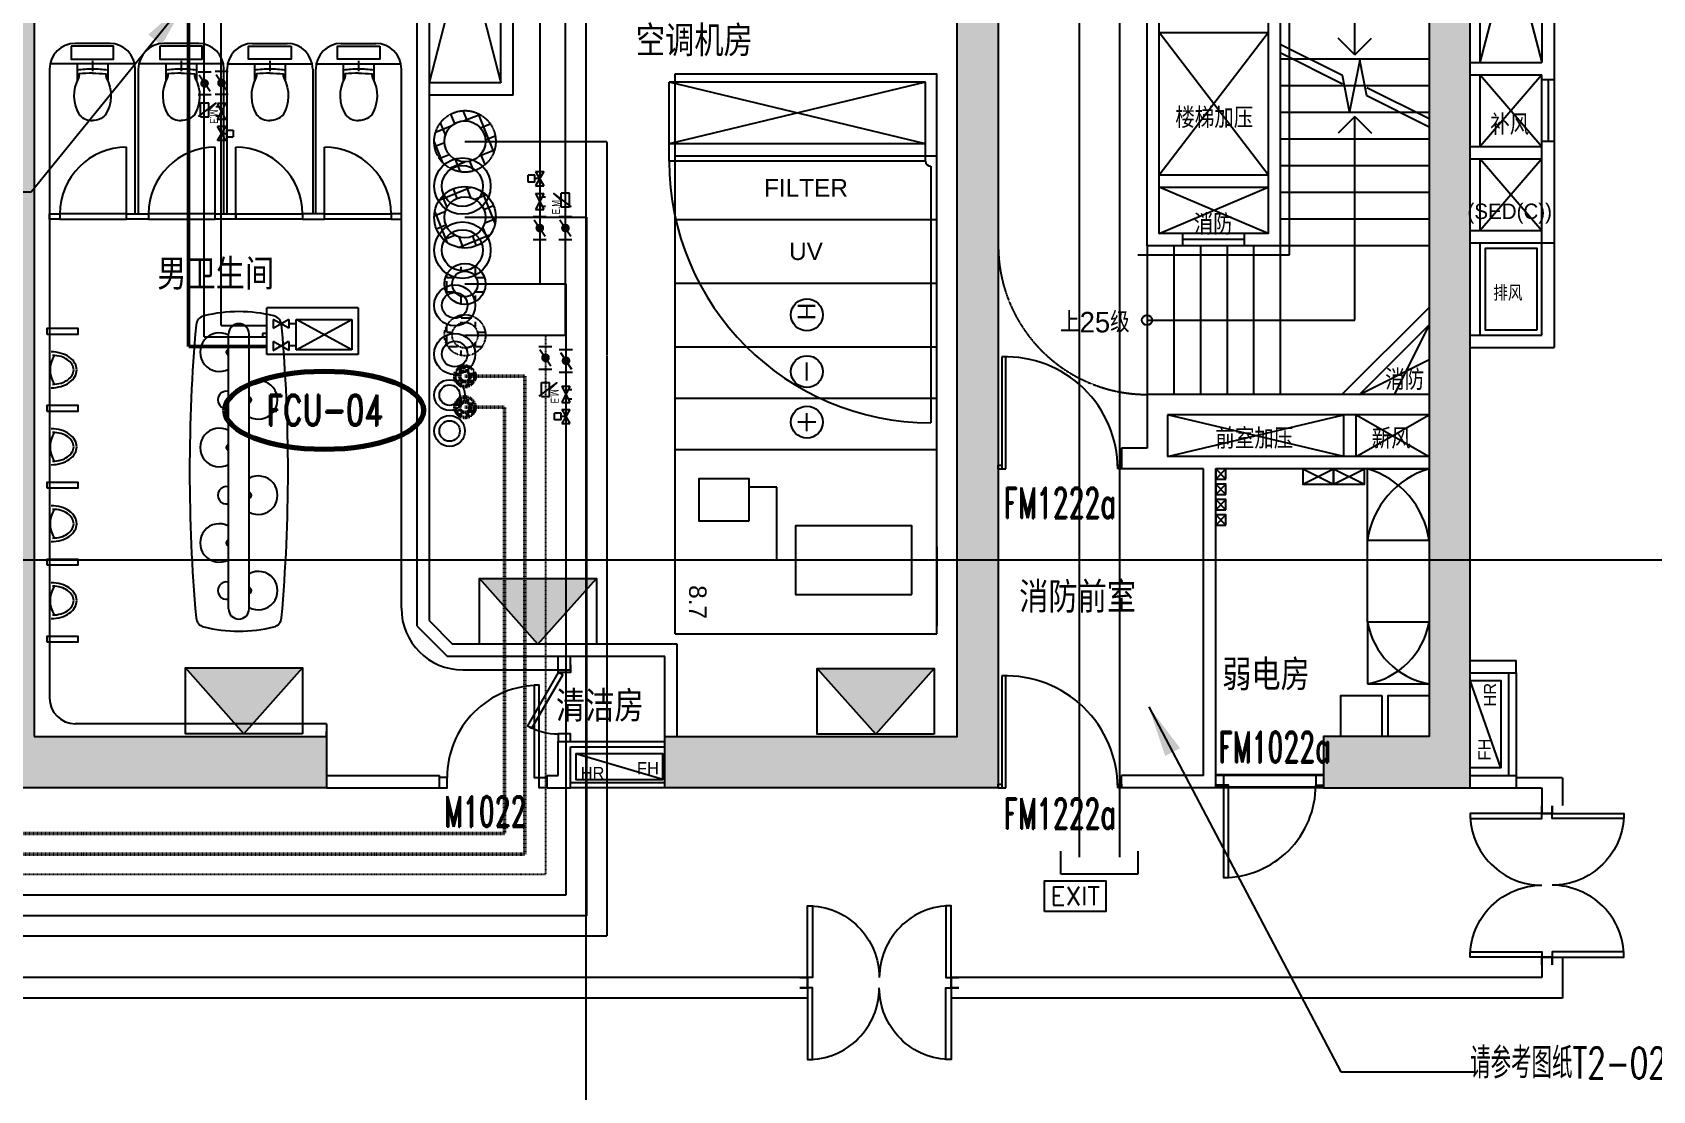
# Model space of a CAD drawing. Header units: inches. Extents: x -10386 to 73614, y -7144 to 52256.
# Drawn here: x 30602 to 46400, y 11185 to 21502 of the extents above; entities that cross this region are included whole.
import ezdxf
from ezdxf.enums import TextEntityAlignment as Align

# ---------------------------------------------------------------- set-up
doc = ezdxf.new("R2010")
doc.units = ezdxf.units.IN
doc.header["$MEASUREMENT"] = 0
for name, pattern in [('C-1205-1217-T2 PLAN$0$DASHDOT1', [0.6, 0.4, -0.1, 0, -0.1]), ('DASH1', [0.35, 0.25, -0.1]), ('DASH2', [0.6, 0.5, -0.1]), ('DASHED', [0.75, 0.5, -0.25])]:
    doc.linetypes.add(name, pattern=pattern)
for name, color, linetype in [('arch', 8, 'Continuous'), ('EL-EQUIP', 2, 'Continuous'), ('EQUI', 3, 'Continuous'), ('暖-设备-FCU', 6, 'Continuous'), ('暖通-空调-水管標注', 4, 'Continuous')]:
    doc.layers.add(name, color=color, linetype=linetype)
for name, color, linetype, lineweight in [('暖通-回风-风口', 6, 'Continuous', 70), ('暖通-空调-冷凝水管', 140, 'DASH2', 50), ('暖通-空调-冷水供水管', 4, 'Continuous', 25), ('暖通-空调-冷水回水管', 4, 'DASHED', 25), ('暖通-空调-水管标注', 4, 'Continuous', 25), ('暖通-空调-热水供水管', 1, 'Continuous', 25), ('暖通-空调-热水回水管', 1, 'DASHED', 25), ('暖通-空调-阀门', 3, 'Continuous', 25)]:
    doc.layers.add(name, color=color, linetype=linetype, lineweight=lineweight)
doc.styles.add('ELV', font='romans.shx', dxfattribs={"width": 0.8})
doc.styles.add('HZF', font='ROMANS2.shx', dxfattribs={"width": 0.7, "bigfont": 'HZDF2.shx'})
doc.styles.add('ROMAND', font='romand.shx', dxfattribs={"width": 0.67, "height": 600, "bigfont": '@augjpvt.shx'})
doc.styles.add('SA-RS-HZ15', font='sa-rs.shx', dxfattribs={"height": 150, "bigfont": 'sa-hz.shx'})
doc.styles.add('SA-RS-HZ2', font='sa-rs.shx', dxfattribs={"height": 200, "bigfont": 'sa-hz.shx'})
doc.styles.add('SIMPLEX', font='romand.shx', dxfattribs={"bigfont": 'sa-hz.shx'})
doc.styles.get("Standard").update_dxf_attribs({"font": 'arial.ttf'})
doc.styles.add('TXT2', font='romans.shx', dxfattribs={"height": 180})
doc.dimstyles.new('ELV', dxfattribs={"dimtxt": 250, "dimasz": 500, "dimexe": 100, "dimexo": 100, "dimgap": 100, "dimtad": 1, "dimdec": 0, "dimrnd": 10, "dimzin": 0, "dimdsep": 46, "dimtxsty": 'ELV', "dimblk": 'OBLIQUE', "dimcen": 100, "dimclrd": 256, "dimclre": 256, "dimclrt": 256, "dimadec": 0, "dimazin": 0, "dimtfac": 1, "dimtdec": 0, "dimtofl": 0, "dimtmove": 0, "dimatfit": 3, "dimfxl": 1, "dimtolj": 1, "dimtzin": 0, "dimarcsym": 0})
pattern_1 = [(22.04095, (984347.71, 1215822.27), (-46.908646, 115.864485), []), (112.04095, (984347.71, 1215822.27), (-115.864485, -46.908646), [])]

# ---------------------------------------------------------------- blocks, each defined once
blk = doc.blocks.new('H-PICPNT-91')
for p, q in [((-1.48, 0.87), (-1.48, -0.84)), ((1.07, 0.73), (-1.07, -0.7)), ((1.48, 0.87), (1.48, -0.84))]:
    blk.add_line(p, q)
at = {"const_width": 0.566}
blk.add_lwpolyline([(-0.28, 0, 1), (0.28, 0, 1)], format="xyb", close=True, dxfattribs=at)
blk = doc.blocks.new('H-PICPNT-202')
for p, q in [((1.5, 0.75), (-1.5, -0.75)), ((1.5, -0.75), (-1.5, 0.75)), ((-1.5, 0.75), (-1.5, -0.75)), ((1.5, 0.75), (1.5, -0.75)), ((-0.86, -0.43), (-0.86, -1.1)), ((0.86, -0.43), (0.86, -1.1))]:
    blk.add_line(p, q)
blk = doc.blocks.new('ZJGJ-NLJ')
for p, q in [((-1.3, 0.75), (1.3, 0.75)), ((-1.3, -0.75), (-1.3, 0.75)), ((1.3, -0.75), (1.3, 0.75)), ((-1.3, -0.75), (1.3, -0.75))]:
    blk.add_line(p, q)
blk.add_lwpolyline([(-1.23, -1.17), (1.25, 2.11), (0.09, 0.9), (0.55, 1.18)])
at = {"width": 0.7}
blk.add_text('E.M', height=1.5, dxfattribs=at).set_placement((-2.58, 0.98, -38.99))
blk = doc.blocks.new('_Oblique')
at = {"color": 0, "lineweight": -2}
blk.add_line((-0.5, -0.5), (0.5, 0.5), dxfattribs=at)
blk = doc.blocks.new('MV01')
at = {"layer": 'EQUI'}
for p, q in [((185, 107), (-185, -107)), ((185, -107), (-185, 107)), ((-185, 107), (-185, -107)), ((-89, 125), (-89, 303)), ((-89, 303), (89, 303)), ((-89, 125), (89, 125)), ((0, 0), (0, 125)), ((89, 125), (89, 303)), ((185, 107), (185, -107))]:
    blk.add_line(p, q, dxfattribs=at)
blk = doc.blocks.new('FCU04')
for p, q in [((-161440, 216419, 0), (-160550, 216419, 0)), ((-161440, 215963, 0), (-161440, 216419, 0)), ((-161378, 216371, 0), (-160837, 216371, 0)), ((-160837, 216371, 0), (-161378, 216075, 0)), ((-161378, 216371, 0), (-160837, 216075, 0)), ((-161378, 216075, 0), (-161378, 216371, 0)), ((-160837, 216371, 0), (-160837, 216075, 0)), ((-160837, 216334, 0), (-160763, 216334, 0)), ((-160613, 216378, 0), (-160763, 216289, 0)), ((-160763, 216378, 0), (-160613, 216292, 0)), ((-160763, 216292, 0), (-160763, 216378, 0)), ((-160613, 216292, 0), (-160613, 216378, 0)), ((-160550, 216419, 0), (-160550, 215963, 0)), ((-160837, 216118, 0), (-160763, 216118, 0)), ((-160763, 216161, 0), (-160613, 216076, 0)), ((-160613, 216161, 0), (-160763, 216073, 0)), ((-160763, 216076, 0), (-160763, 216161, 0)), ((-160613, 216076, 0), (-160613, 216161, 0)), ((-160508, 216246, 0), (-160550, 216246, 0)), ((-160550, 216213, 0), (-160508, 216213, 0)), ((-160508, 216213, 0), (-160508, 216246, 0)), ((-161440, 215963, 0), (-160550, 215963, 0)), ((-160837, 216075, 0), (-161378, 216075, 0))]:
    blk.add_line(p, q)
at = {"flags": 1}
for tag, p in [('设备编号', (-161104, 214868, 0)), ('形式', (-161096, 214687, 0)), ('参考型号', (-161118, 214473, 0)), ('机外静压', (-161115, 214210, 0)), ('风机-电源', (-161109, 214002, 0)), ('风机-电机功率', (-161118, 213841, 0)), ('风机-高档风量', (-161123, 213618, 0)), ('空调冷却盘管-冷量', (-161126, 213391, 0)), ('盘管空调冷却工况-进出水温', (-161126, 213174, 0)), ('空调冷却盘管-进风参数(D)', (-161126, 212976, 0)), ('空调冷却盘管-进风参数(W)', (-161133, 212813, 0)), ('空调冷却盘管-全热', (-161110, 212589, 0)), ('空调冷却盘管-显热', (-161110, 212378, 0)), ('空调冷却盘管-工作压力', (-161110, 212155, 0)), ('空调冷却盘管-最大水压降', (-161110, 211931, 0)), ('盘管空调加热工况-热量', (-161087, 211768, 0)), ('盘管空调加热工况-进出水温', (-161070, 211574, 0)), ('盘管空调加热工况-进风温度', (-161087, 211345, 0)), ('回风百叶', (-161098, 211113, 0)), ('噪声', (-161073, 210919, 0)), ('单个送风口', (-161076, 210758, 0)), ('两个送风口', (-161061, 210605, 0)), ('供回水管径', (-161061, 210434, 0)), ('备注', (-161075, 210235, 0))]:
    blk.add_attdef(tag, p, '', height=116, dxfattribs=at)
blk = doc.blocks.new('LMCP')
blk.add_hatch(color=256).paths.add_polyline_path([(-570, 641), (0, 0), (570, 641)])
for q in [(-570, 641), (570, 641)]:
    blk.add_line((0, 0), q)
blk.add_lwpolyline([(570, 0), (-570, 0), (-570, 641), (570, 641)], close=True)

msp = doc.modelspace()

# ---------------------------------------------------------------- hatches: boundary and pattern name
at = {"layer": 'arch'}
for points in [[(30620, 14637.5), (33470, 14637.5), (33470, 14137.5), (27370, 14137.5), (27370, 14637.5), (30220, 14637.5), (30220, 30082.5), (27370, 30082.5), (27370, 30582.5), (33470, 30582.5), (33470, 30082.5), (30620, 30082.5)], [(39620, 30082.5), (36770, 30082.5), (36770, 30582.5), (40020, 30582.5), (40020, 14137.5), (36770, 14137.5), (36770, 14637.5), (39620, 14637.5)], [(44620, 30582.5), (42000, 30582.5), (42000, 30082.5), (44220, 30082.5), (44220, 14637.5), (43190, 14637.5), (43190, 14137.5), (44620, 14137.5)]]:
    msp.add_hatch(color=256, dxfattribs=at).paths.add_polyline_path(points)
at = {"layer": '暖通-空调-冷凝水管', "ltscale": 0.1}
h = msp.add_hatch(dxfattribs=at)
h.set_pattern_fill('ANGLE', color=256, scale=10)
h.set_pattern_definition([(0, (69769.71, -97852.79), (0, 69.85), [50.8, -19.05]), (90, (69769.71, -97852.79), (-69.85, 4e-15), [50.8, -19.05])])
h.paths.add_polyline_path([(34920.5, 18149.5, 1), (34719.5, 18149.5, 1)])
h.paths.add_polyline_path([(34769.5, 18149.5, -1), (34870.5, 18149.5, -1)], flags=16)
h = msp.add_hatch(dxfattribs=at)
h.set_pattern_fill('ANGLE', color=256, scale=10)
h.set_pattern_definition([(0, (69769.71, -89130.785), (0, 69.85), [50.8, -19.05]), (90, (69769.71, -89130.785), (-69.85, 4e-15), [50.8, -19.05])])
h.paths.add_polyline_path([(34719.5, 17848.5, 1), (34920.5, 17848.5, 1)])
h.paths.add_polyline_path([(34870.5, 17848.5, -1), (34769.5, 17848.5, -1)], flags=16)
at = {"layer": '暖通-空调-冷水供水管'}
h = msp.add_hatch(dxfattribs=at)
h.set_pattern_fill('ANSI37', color=256, scale=1000, angle=337.04095, style=0)
h.set_pattern_definition(pattern_1)
edge = h.paths.add_edge_path()
edge.add_arc((34820, 19700), 300, 0, 360)
edge = h.paths.add_edge_path(flags=16)
edge.add_arc((34820, 19700), 200, 0, 360)
at = {"layer": '暖通-空调-冷水回水管', "ltscale": 0.1}
h = msp.add_hatch(dxfattribs=at)
h.set_pattern_fill('ANSI37', color=256, scale=1000, angle=337.04095, style=0)
h.set_pattern_definition(pattern_1)
edge = h.paths.add_edge_path()
edge.add_arc((34820, 20440), 300, 0, 360)
edge = h.paths.add_edge_path(flags=17)
edge.add_arc((34820, 20440), 200, 0, 360)
at = {"layer": '暖通-空调-热水供水管'}
h = msp.add_hatch(dxfattribs=at)
h.set_pattern_fill('ANGLE', color=256, scale=20)
h.set_pattern_definition([(0, (70267.61, -97675.47), (0, 139.7), [101.6, -38.1]), (90, (70267.61, -97675.47), (-139.7, 9e-15), [101.6, -38.1])])
h.paths.add_polyline_path([(34945, 19050), (35020, 19050, 1), (34620, 19050, 1), (35020, 19050), (34945, 19050, -1), (34695, 19050, -1)])
at = {"layer": '暖通-空调-热水回水管', "ltscale": 0.1}
h = msp.add_hatch(dxfattribs=at)
h.set_pattern_fill('ANGLE', color=256, scale=20)
h.set_pattern_definition([(0, (70267.61, -97650.47), (0, 139.7), [101.6, -38.1]), (90, (70267.61, -97650.47), (-139.7, 9e-15), [101.6, -38.1])])
h.paths.add_polyline_path([(34620, 18550, -0.3402293), (34768.8, 18743.3), (34871.2, 18743.3, -0.0527967), (34910.6, 18728.3), (34910.6, 18636.1, 0.6772939), (34695, 18550, 0.6772939), (34910.6, 18463.9), (34910.6, 18371.7, -0.5596237)])
h.paths.add_polyline_path([(34910.6, 18371.7), (34910.6, 18463.9, 0.1923969), (34945, 18550), (35020, 18550, -0.2823606)])
h.paths.add_polyline_path([(35020, 18550), (34945, 18550, 0.1923969), (34910.6, 18636.1), (34910.6, 18728.3, -0.2823606)])

# ---------------------------------------------------------------- linework, layer by layer
at = {"layer": 'arch'}
for p, q in [((34350, 28282.5), (34350, 15717.5)), ((34470, 28162.5), (34470, 15767.2)), ((45440, 26290), (45440, 18430)), ((45320, 25150), (45320, 21210)), ((35170, 23710), (34470, 21010)), ((34470, 23710), (35170, 21010)), ((35170, 21010), (35170, 23710)), ((35290, 20890), (35290, 23830)), ((44720, 23510), (45320, 21210)), ((44720, 21210), (45320, 23510)), ((44720, 21210), (44720, 23510)), ((41590, 21502.5), (42650, 21502.5)), ((31361, 21395), (31020, 21395)), ((32226, 21395), (31885, 21395)), ((32744, 21395), (33085, 21395)), ((33609, 21395), (33950, 21395)), ((31599.9, 21195.1), (30775.1, 21195.1)), ((31337.5, 21195.1), (31037.5, 21195.1)), ((31037.5, 21195.1), (31037.5, 21028)), ((31187.5, 21224.9), (31187.5, 21123.9)), ((31337.5, 21195.1), (31337.5, 21028)), ((32464.9, 21195.1), (31640.1, 21195.1)), ((32202.5, 21195.1), (31902.5, 21195.1)), ((31902.5, 21195.1), (31902.5, 21028)), ((32052.5, 21224.9), (32052.5, 21123.9)), ((32202.5, 21195.1), (32202.5, 21028)), ((32505.1, 21195.1), (33329.9, 21195.1)), ((32767.5, 21195.1), (32767.5, 21028)), ((32767.5, 21195.1), (33067.5, 21195.1)), ((32917.5, 21224.9), (32917.5, 21123.9)), ((33067.5, 21195.1), (33067.5, 21028)), ((33370.1, 21195.1), (34194.9, 21195.1)), ((33632.5, 21195.1), (33632.5, 21028)), ((33632.5, 21195.1), (33932.5, 21195.1)), ((33782.5, 21224.9), (33782.5, 21123.9)), ((33932.5, 21195.1), (33932.5, 21028)), ((44620, 21210), (45320, 21210)), ((30770, 21145.1), (30770, 15012.5)), ((31605, 19732.5), (31605, 21145.1)), ((31635, 21145), (31635, 19732.5)), ((32470, 19732.5), (32470, 21145.1)), ((32500, 19732.5), (32500, 21145.1)), ((33335, 21145), (33335, 19732.5)), ((33365, 19732.5), (33365, 21145.1)), ((34200, 15887.5), (34200, 21145)), ((36811.1, 20247.1), (36811.1, 21017.4)), ((39311.1, 20417.4), (36811.1, 21017.4)), ((39311.1, 21017.4), (36811.1, 20417.4)), ((39311.1, 21017.4), (36811.1, 21017.4)), ((36870, 15637.5), (36870, 21097.5)), ((36870, 15637.5), (36870, 21097.5)), ((36870, 21097.5), (39420, 21097.5)), ((39311.1, 20247.1), (39311.1, 21017.4)), ((39420, 15637.5), (39420, 21097.5)), ((44620, 21090), (45320, 21090)), ((44720, 21090), (45320, 20390)), ((45320, 21090), (44720, 20390)), ((44720, 20390), (44720, 21090)), ((45320, 18550), (45320, 21090)), ((45440, 21040), (45320, 21040)), ((35170, 21010), (34470, 21010)), ((35290, 20890), (34470, 20890)), ((39311.1, 20417.4), (36811.1, 20417.4)), ((44620, 20390), (45320, 20390)), ((45440, 20440), (45320, 20440)), ((39311.1, 20247.1), (36811.1, 20247.1)), ((36870, 20297.5), (39420, 20297.5)), ((44620, 20270), (45320, 20270)), ((44720, 20270), (45320, 19570)), ((45320, 20270), (44720, 19570)), ((44720, 19570), (44720, 20270)), ((39361.1, 20197.1), (39361.1, 17697.1)), ((41590, 20112.5), (42650, 20112.5)), ((41590, 19992.5), (42650, 19992.5)), ((36870, 19677.5), (39420, 19677.5)), ((41820, 19422.5), (41820, 19542.5)), ((42420, 19422.5), (42420, 19542.5)), ((44620, 19570), (45320, 19570)), ((44620, 19450), (45440, 19450)), ((44720, 18550), (44720, 19450)), ((41380, 19332.5), (42860, 19332.5)), ((41470, 19422.5), (41470, 17972.5)), ((41730, 19422.5), (41730, 17972.5)), ((41990, 19422.5), (41990, 17972.5)), ((42250, 19422.5), (42250, 17972.5)), ((42510, 19422.5), (42510, 17972.5)), ((42770, 19422.5), (42770, 17972.5)), ((36870, 19057.5), (39420, 19057.5)), ((43370.6, 17972.5), (44220, 18821.9)), ((41470, 18697.5), (43495, 18697.5)), ((43540.3, 17972.5), (44220, 18652.2)), ((44220, 18652.2), (43880.2, 17972.5)), ((32515, 15882.4), (32515, 18562.6)), ((32715, 15882.4), (32715, 18562.6)), ((44620, 18550), (45320, 18550)), ((36870, 18437.5), (39420, 18437.5)), ((40056, 18338.9), (40056, 17247.5)), ((40092, 17247.5), (40092, 18339.5)), ((44620, 18430), (45440, 18430)), ((38153.8, 18107.6), (38153.8, 18283.2)), ((43540.3, 17972.5), (44220, 18312.3)), ((43540.3, 17972.5), (44220, 18312.3)), ((36870, 17937.5), (39420, 17937.5)), ((44220, 17972.5), (41470, 17972.5)), ((41470, 17972.5), (41470, 17447.5)), ((38241.6, 17702.8), (38066, 17702.8)), ((38153.8, 17615), (38153.8, 17790.6)), ((44220, 17772.5), (41670, 17772.5)), ((43390, 17367.5), (41670, 17772.5)), ((41670, 17367.5), (43390, 17772.5)), ((41670, 17772.5), (41670, 17367.5)), ((43390, 17367.5), (43390, 17772.5)), ((43510, 17772.5), (44220, 17367.5)), ((43510, 17367.5), (43510, 17772.5)), ((43510, 17367.5), (44220, 17772.5)), ((36870, 17437.5), (39420, 17437.5)), ((36870, 17437.5), (39420, 17437.5)), ((41470, 17447.5), (41220, 17447.5)), ((41220, 17447.5), (41220, 17247.5)), ((40020, 17283.5), (40056, 17283.5)), ((40020, 17247.5), (40020, 17283.5)), ((40020, 17247.5), (40092, 17247.5)), ((41183.4, 17283.5), (41220, 17283.5)), ((41220, 17247.5), (41184, 17247.5)), ((41220, 17283.5), (41220, 17247.5)), ((42020, 17247.5), (41220, 17247.5)), ((44220, 17367.5), (41670, 17367.5)), ((42020, 15807.5), (42020, 17247.5)), ((42020, 14257.5), (42020, 17247.5)), ((42140, 17247.5), (42240, 17147.5)), ((42240, 17247.5), (42140, 17147.5)), ((44220, 17247.5), (42140, 17247.5)), ((42140, 15687.5), (42140, 17247.5)), ((42140, 14137.5), (42140, 17247.5)), ((42990, 17247.5), (43290, 17097.5)), ((42990, 17097.5), (43290, 17247.5)), ((43290, 17097.5), (43590, 17247.5)), ((43290, 17247.5), (43590, 17097.5)), ((43620, 16552.5), (43620, 17247.5)), ((43620, 16552.5), (43620, 17247.5)), ((43620, 16552.5), (43620, 17247.5)), ((43620, 17247.5), (44220, 17247.5)), ((44220, 16552.5), (44220, 17247.5)), ((37862, 17068.1), (37591.7, 17068.1)), ((37862, 16356.9), (37862, 17068.1)), ((42240, 17097.5), (42140, 16997.5)), ((42140, 17097.5), (42240, 16997.5)), ((42240, 16947.5), (42140, 16847.5)), ((42140, 16947.5), (42240, 16847.5)), ((42240, 16797.5), (42140, 16697.5)), ((42140, 16797.5), (42240, 16697.5)), ((39420, 16487.9), (39420, 15717.6)), ((38042.1, 16356.9), (37862, 16356.9)), ((34350, 15717.5), (34650, 15417.5)), ((34470, 15767.2), (34699.7, 15537.5)), ((43620, 15752.5), (43620, 15152.5)), ((44220, 15752.5), (44220, 15152.5)), ((36890, 15537.5), (34699.7, 15537.5)), ((36870, 15637.5), (39420, 15637.5)), ((36890, 14637.5), (36890, 15537.5)), ((36770, 15417.5), (34650, 15417.5)), ((35730, 15287.5), (35730, 15417.5)), ((35850, 15287.5), (35850, 15417.5)), ((36770, 14637.5), (36770, 15417.5)), ((36890, 14637.5), (36890, 15337.5)), ((44620, 15377.5), (45070, 15377.5)), ((45070, 15257.5), (45070, 15377.5)), ((34800, 15287.5), (35730, 15287.5)), ((35730, 15287.5), (35850, 15287.5)), ((36770, 14637.5), (36770, 15217.5)), ((40056, 15228.9), (40056, 14137.5)), ((40092, 14137.5), (40092, 15229.5)), ((44620, 15257.5), (45070, 15257.5)), ((44995, 15257.5), (44995, 14257.5)), ((45070, 15257.5), (45070, 14257.5)), ((43620, 15152.5), (44220, 15152.5)), ((33470, 14762.5), (31020, 14762.5)), ((33470, 14762.5), (33470, 14637.5)), ((33470, 14637.5), (33470, 14687.5)), ((35730, 14257.5), (35730, 14587.5)), ((35730, 14587.5), (36770, 14587.5)), ((35850, 14137.5), (35850, 14537.5)), ((35850, 14537.5), (36770, 14537.5)), ((33470, 14257.5), (34570, 14257.5)), ((34570, 14137.5), (34570, 14257.5)), ((35620, 14137.5), (35620, 14257.5)), ((35620, 14137.5), (35620, 14257.5)), ((35620, 14257.5), (35730, 14257.5)), ((42020, 14257.5), (41220, 14257.5)), ((41220, 14137.5), (41220, 14257.5)), ((43190, 14263.1), (42140, 14263.1)), ((43190, 14257.5), (42140, 14257.5)), ((44620, 14257.5), (45070, 14257.5)), ((45070, 14257.5), (45070, 14137.5)), ((33470, 14137.5), (34570, 14137.5)), ((35620, 14137.5), (35850, 14137.5)), ((36770, 14187.5), (35850, 14187.5)), ((36770, 14137.5), (35850, 14137.5)), ((40020, 14173.5), (40056, 14173.5)), ((40020, 14137.5), (40020, 14173.5)), ((40020, 14137.5), (40092, 14137.5)), ((41183.4, 14173.5), (41220, 14173.5)), ((41220, 14137.5), (41184, 14137.5)), ((41220, 14173.5), (41220, 14137.5)), ((42140, 14137.5), (41220, 14137.5)), ((43190, 14143.1), (42140, 14143.1)), ((43190, 14137.5), (42140, 14137.5)), ((44620, 14137.5), (45070, 14137.5))]:
    msp.add_line(p, q, dxfattribs=at)
at = {"layer": 'arch', "extrusion": (0, 0, -1)}
for p, q in [((43495, 21282.5), (43495, 23267.5)), ((42860, 19332.5), (42860, 22632.5)), ((43495, 21282.5), (43332.4, 21445.1)), ((43495, 21282.5), (43657.6, 21445.1)), ((42770, 21305), (43375, 21002.5)), ((44220, 21242.5), (42770, 21242.5)), ((44220, 20982.5), (42770, 20982.5)), ((44220, 20660), (43615, 20962.5)), ((44220, 20722.5), (42770, 20722.5)), ((43495, 20682.5), (43332.4, 20519.9)), ((43495, 18697.5), (43495, 20682.5)), ((43495, 20682.5), (43657.6, 20519.9)), ((44220, 20462.5), (42770, 20462.5)), ((44220, 20202.5), (42770, 20202.5)), ((44220, 19942.5), (42770, 19942.5)), ((44220, 19682.5), (42770, 19682.5)), ((44220, 19422.5), (42770, 19422.5))]:
    msp.add_line(p, q, dxfattribs=at)
at = {"layer": 'arch', "linetype": 'DASH1'}
for p, q in [((45380, 21040), (45380, 20440)), ((42420, 19482.5), (41820, 19482.5))]:
    msp.add_line(p, q, dxfattribs=at)
at = {"layer": 'arch', "linetype": 'C-1205-1217-T2 PLAN$0$DASHDOT1', "ltscale": 2}
for p, q in [((45070, 14237.5), (45520, 14237.5)), ((45520, 14237.5), (45520, 13962.5)), ((45070, 14137.5), (45320, 14137.5)), ((45320, 14137.5), (45320, 13962.5)), ((45320, 12487.5), (45320, 12287.5)), ((45520, 12487.5), (45520, 12087.5)), ((38160, 12287.5), (29340.2, 12287.5)), ((45320, 12287.5), (39560, 12287.5)), ((38160, 12087.5), (29340.2, 12087.5)), ((45520, 12087.5), (39560, 12087.5))]:
    msp.add_line(p, q, dxfattribs=at)
at = {"layer": 'arch', "ltscale": 0.02}
for points in [[(36000, 48856.2), (36000, -1780)], [(-5389.1, 16360), (61166.2, 16360)]]:
    msp.add_lwpolyline(points, dxfattribs=at)
at = {"layer": 'arch'}
for points in [[(30620, 14637.5), (33470, 14637.5), (33470, 14137.5), (27370, 14137.5), (27370, 14637.5), (30220, 14637.5), (30220, 30082.5), (27370, 30082.5), (27370, 30582.5), (33470, 30582.5), (33470, 30082.5), (30620, 30082.5)], [(39620, 30082.5), (36770, 30082.5), (36770, 30582.5), (40020, 30582.5), (40020, 14137.5), (36770, 14137.5), (36770, 14637.5), (39620, 14637.5)], [(44620, 30582.5), (42000, 30582.5), (42000, 30082.5), (44220, 30082.5), (44220, 14637.5), (43190, 14637.5), (43190, 14137.5), (44620, 14137.5)], [(41470, 22542.5), (42770, 22542.5), (42770, 19422.5), (41470, 19422.5)], [(41590, 22422.5), (42650, 22422.5), (42650, 19542.5), (41590, 19542.5)], [(30980.9, 21369.3), (30980.9, 21240.1), (31394.1, 21240.1), (31394.1, 21369.3)], [(31845.9, 21369.3), (31845.9, 21240.1), (32259.1, 21240.1), (32259.1, 21369.3)], [(33124.1, 21369.3), (33124.1, 21240.1), (32710.9, 21240.1), (32710.9, 21369.3)], [(33989.1, 21369.3), (33989.1, 21240.1), (33575.9, 21240.1), (33575.9, 21369.3)], [(30770, 19682.5), (30770, 19732.5), (30870, 19732.5), (30870, 19682.5)], [(30870, 19732.5), (30870, 19682.5), (31520, 19682.5), (31520, 19732.5)], [(31520, 19682.5), (31520, 19732.5), (31735, 19732.5), (31735, 19682.5)], [(31735, 19732.5), (31735, 19682.5), (32385, 19682.5), (32385, 19732.5)], [(32385, 19682.5), (32385, 19732.5), (32585, 19732.5), (32585, 19682.5)], [(33235, 19732.5), (33235, 19682.5), (32585, 19682.5), (32585, 19732.5)], [(33450, 19682.5), (33450, 19732.5), (33235, 19732.5), (33235, 19682.5)], [(34100, 19732.5), (34100, 19682.5), (33450, 19682.5), (33450, 19732.5)], [(34200, 19682.5), (34200, 19732.5), (34100, 19732.5), (34100, 19682.5)], [(45270, 18600), (44770, 18600), (44770, 19400), (45270, 19400)], [(30745, 18557.5), (30745, 18617.5), (31045, 18617.5), (31045, 18557.5)], [(30745, 17807.5), (30745, 17867.5), (31045, 17867.5), (31045, 17807.5)], [(42240, 17147.5), (42240, 17247.5), (42140, 17247.5), (42140, 17147.5)], [(43290, 17247.5), (42990, 17247.5), (42990, 17097.5), (43290, 17097.5)], [(43590, 17247.5), (43290, 17247.5), (43290, 17097.5), (43590, 17097.5)], [(30745, 17057.5), (30745, 17117.5), (31045, 17117.5), (31045, 17057.5)], [(37591.7, 16740.8), (37591.7, 17149.6), (37099.6, 17149.6), (37099.6, 16740.8)], [(42240, 16997.5), (42240, 17097.5), (42140, 17097.5), (42140, 16997.5)], [(42240, 16847.5), (42240, 16947.5), (42140, 16947.5), (42140, 16847.5)], [(42240, 16697.5), (42240, 16797.5), (42140, 16797.5), (42140, 16697.5)], [(39176.4, 16023.2), (39176.4, 16690.7), (38042.1, 16690.7), (38042.1, 16023.2)], [(43620, 15752.5), (43620, 16552.5), (44220, 16552.5), (44220, 15752.5)], [(30745, 16307.5), (30745, 16367.5), (31045, 16367.5), (31045, 16307.5)], [(30745, 15557.5), (30745, 15617.5), (31045, 15617.5), (31045, 15557.5)], [(43759.7, 15037.5), (43759.7, 14637.5), (43359.7, 14637.5), (43359.7, 15037.5)], [(44220, 15037.5), (44220, 14637.5), (43820, 14637.5), (43820, 15037.5)], [(40469.8, 12932), (40469.8, 13232), (41069.8, 13232), (41069.8, 12932)]]:
    msp.add_lwpolyline(points, close=True, dxfattribs=at)
for points in [[(41590, 20112.5), (42650, 21502.5)], [(42650, 20112.5), (41590, 21502.5)], [(31520, 19732.5), (31520, 20382.5)], [(32385, 19732.5), (32385, 20382.5)], [(32585, 19732.5), (32585, 20382.5)], [(33450, 19732.5), (33450, 20382.5)], [(41590, 19542.5), (42650, 19992.5)], [(42650, 19542.5), (41590, 19992.5)], [(35850, 15337.5), (35850, 15262.5), (35730, 15262.5), (35730, 15337.5)], [(44920, 14332.6), (44620, 14332.6), (44620, 15182.6), (44920, 15182.6), (44920, 14332.6), (44620, 15182.6)], [(35850, 14587.5), (35850, 14662.5), (35730, 14662.5), (35730, 14587.5)], [(36750.2, 14217.5), (36750.2, 14467.5), (35900.2, 14467.5), (35900.2, 14217.5), (36750.2, 14217.5), (35900.2, 14467.5)], [(34570, 14137.5), (34645, 14137.5), (34645, 14237.5), (34570, 14237.5)], [(35620, 14137.5), (35545, 14137.5), (35545, 14237.5), (35620, 14237.5)]]:
    msp.add_lwpolyline(points, dxfattribs=at)
at = {"layer": 'arch', "extrusion": (0, 0, -1)}
for points in [[(-44220, 20580), (-43615, 20882.5), (-43545, 21232.5), (-43445, 20732.5), (-43375, 21082.5), (-42770, 21385)], [(-42140, 14263.1), (-42215, 14263.1), (-42215, 14163.1), (-42140, 14163.1)], [(-43190, 14263.1), (-43115, 14263.1), (-43115, 14163.1), (-43190, 14163.1)], [(-45320, 13962.5), (-45320, 13887.5), (-45420, 13887.5), (-45420, 13962.5)], [(-45420, 13962.5), (-45420, 13887.5), (-45320, 13887.5), (-45320, 13962.5)], [(-45320, 12412.5), (-45320, 12487.5), (-45420, 12487.5), (-45420, 12412.5)], [(-45420, 12412.5), (-45420, 12487.5), (-45320, 12487.5), (-45320, 12412.5)], [(-38085, 12287.5), (-38160, 12287.5), (-38160, 12187.5), (-38085, 12187.5)], [(-38085, 12187.5), (-38160, 12187.5), (-38160, 12287.5), (-38085, 12287.5)], [(-39635, 12287.5), (-39560, 12287.5), (-39560, 12187.5), (-39635, 12187.5)], [(-39635, 12187.5), (-39560, 12187.5), (-39560, 12287.5), (-39635, 12287.5)]]:
    msp.add_lwpolyline(points, dxfattribs=at)
at = {"layer": 'arch'}
for points in [[(31056.1, 21097, -0.1016229), (31052.5, 21058.7, 0.2746608), (31061.9, 20696.9, 0.2334169), (31187.5, 20645.1, -1.6291374)], [(31187.5, 21105.1, 0.0111034), (31057.5, 21098.8, 0.4416024), (31056.1, 21097, -0.1395109), (31056.2, 21097.8, 0.4575586)], [(31187.5, 21105.1, -0.0111034), (31317.5, 21098.8, -0.4416024), (31318.9, 21097, 0.1395109), (31318.9, 21097.8, -0.4575586)], [(31318.9, 21097, 0.1016229), (31322.6, 21058.7, -0.2746608), (31313.1, 20696.9, -0.2334169), (31187.5, 20645.1, 1.6291374)], [(31921.1, 21097, -0.1016229), (31917.5, 21058.7, 0.2746608), (31926.9, 20697, 0.2334169), (32052.5, 20645.1, -1.6291374)], [(32052.5, 21105.1, 0.0111034), (31922.5, 21098.8, 0.4416024), (31921.1, 21097, -0.1395109), (31921.2, 21097.8, 0.4575586)], [(32052.5, 21105.1, -0.0111034), (32182.5, 21098.8, -0.4416024), (32183.9, 21097, 0.1395109), (32183.9, 21097.8, -0.4575586)], [(32183.9, 21097, 0.1016229), (32187.6, 21058.7, -0.2746608), (32178.1, 20697, -0.2334169), (32052.5, 20645.1, 1.6291374)], [(32786.1, 21097, -0.1016229), (32782.4, 21058.7, 0.2746608), (32791.9, 20697, 0.2334169), (32917.5, 20645.1, -1.6291374)], [(32917.5, 21105.1, 0.0111034), (32787.5, 21098.8, 0.4416024), (32786.1, 21097, -0.1395109), (32786.1, 21097.8, 0.4575586)], [(32917.5, 21105.1, -0.0111034), (33047.5, 21098.8, -0.4416024), (33048.9, 21097, 0.1395109), (33048.8, 21097.8, -0.4575586)], [(33048.9, 21097, 0.1016229), (33052.5, 21058.7, -0.2746608), (33043.1, 20697, -0.2334169), (32917.5, 20645.1, 1.6291374)], [(33651.1, 21097, -0.1016229), (33647.4, 21058.7, 0.2746608), (33656.9, 20696.9, 0.2334169), (33782.5, 20645.1, -1.6291374)], [(33782.5, 21105.1, 0.0111034), (33652.5, 21098.8, 0.4416024), (33651.1, 21097, -0.1395109), (33651.1, 21097.8, 0.4575586)], [(33782.5, 21105.1, -0.0111034), (33912.5, 21098.8, -0.4416024), (33913.9, 21097, 0.1395109), (33913.8, 21097.8, -0.4575586)], [(33913.9, 21097, 0.1016229), (33917.5, 21058.7, -0.2746608), (33908.1, 20696.9, -0.2334169), (33782.5, 20645.1, 1.6291374)], [(35430, 14742.9), (35473.3, 14717.9), (35773.3, 15237.5), (35730, 15262.5), (35430, 14742.9, 0.1316525), (35730, 14662.5, 0.1316525)], [(35545, 15137.5), (35495, 15137.5), (35495, 14237.5), (35545, 14237.5), (35545, 15137.5, 0.4142136), (34645, 14237.5, 0.4142136)]]:
    msp.add_lwpolyline(points, format="xyb", dxfattribs=at)
at = {"layer": 'arch', "extrusion": (0, 0, -1)}
for points in [[(-42215, 13263.1), (-42265, 13263.1), (-42265, 14163.1), (-42215, 14163.1), (-42215, 13263.1, -0.4142136), (-43115, 14163.1, -0.4142136)], [(-44620, 13887.5), (-44620, 13837.5), (-45320, 13837.5), (-45320, 13887.5), (-44620, 13887.5, -0.4142136), (-45320, 13187.5, -0.4142136)], [(-46120, 13887.5), (-46120, 13837.5), (-45420, 13837.5), (-45420, 13887.5), (-46120, 13887.5, 0.4142136), (-45420, 13187.5, 0.4142136)], [(-44620, 12487.5), (-44620, 12537.5), (-45320, 12537.5), (-45320, 12487.5), (-44620, 12487.5, 0.4142136), (-45320, 13187.5, 0.4142136)], [(-46120, 12487.5), (-46120, 12537.5), (-45420, 12537.5), (-45420, 12487.5), (-46120, 12487.5, -0.4142136), (-45420, 13187.5, -0.4142136)], [(-38160, 12987.5), (-38210, 12987.5), (-38210, 12287.5), (-38160, 12287.5), (-38160, 12987.5, 0.4142136), (-38860, 12287.5, 0.4142136)], [(-39560, 12987.5), (-39510, 12987.5), (-39510, 12287.5), (-39560, 12287.5), (-39560, 12987.5, -0.4142136), (-38860, 12287.5, -0.4142136)], [(-38160, 11487.5), (-38210, 11487.5), (-38210, 12187.5), (-38160, 12187.5), (-38160, 11487.5, -0.4142136), (-38860, 12187.5, -0.4142136)], [(-39560, 11487.5), (-39510, 11487.5), (-39510, 12187.5), (-39560, 12187.5), (-39560, 11487.5, 0.4142136), (-38860, 12187.5, 0.4142136)]]:
    msp.add_lwpolyline(points, format="xyb", dxfattribs=at)
at = {"layer": 'arch'}
for centre, radius in [((34795, 20004.1), 275), ((34795, 20004.1), 200), ((34795, 19379.1), 275), ((34795, 19379.1), 200), ((34720, 18841.3), 200), ((34720, 18841.3), 125), ((38153.8, 18749.1), 155.1), ((41470, 18697.5), 50), ((34720, 18366.3), 200), ((34720, 18366.3), 125), ((32174.1, 18440.5), 0.0483), ((38153.8, 18195.4), 155.1), ((34670, 17966.3), 150), ((34670, 17966.3), 100), ((38153.8, 17702.8), 155.1), ((34670, 17616.3), 150), ((34670, 17616.3), 100)]:
    msp.add_circle(centre, radius, dxfattribs=at)
for centre, radius, start, end in [((31020, 21145), 250, 90, 180), ((31355, 21145.1), 250, 0, 90), ((31885, 21145), 250, 90, 180), ((32220, 21145.1), 250, 0, 90), ((32750, 21145.1), 250, 90, 180), ((33085, 21145), 250, 0, 90), ((33615, 21145.1), 250, 90, 180), ((33950, 21145), 250, 0, 90), ((31202.3, 19973.7), 1171.5, 90.72323, 98.08624), ((31172.7, 19973.7), 1171.5, 81.91376, 89.27677), ((32067.3, 19973.7), 1171.5, 90.72323, 98.08624), ((32037.7, 19973.7), 1171.5, 81.91376, 89.27677), ((32932.3, 19973.7), 1171.5, 90.72323, 98.08624), ((32902.7, 19973.7), 1171.5, 81.91376, 89.27677), ((33797.3, 19973.7), 1171.5, 90.72323, 98.08624), ((33767.7, 19973.7), 1171.5, 81.91376, 89.27677), ((31520, 19732.5), 650, 90, 180), ((32385, 19732.5), 650, 90, 180), ((32585, 19732.5), 650, 0, 90), ((33450, 19732.5), 650, 0, 90), ((39361.1, 20247.1), 2550, 180, 270), ((39361.1, 20247.1), 50, 180, 270), ((48300.4, 17222.6), 16165.4, 174.93376, 185.06624), ((32297.8, 18641.9), 100, 103.74455, 175.26504), ((32615, 17345.1), 1435, 76.25545, 103.74455), ((32615, 18562.6), 100, 0, 180), ((32932.2, 18641.9), 100, 4.73496, 76.25545), ((16929.6, 17222.6), 16165.4, 354.93376, 5.06624), ((32425, 18385.1), 187.5, 61.3096, 298.6904), ((31037.3, 18212.5), 262.8, 147.90616, 212.09384), ((30784.8, 18031.6), 355.9, 73.83051, 90), ((30799.8, 18053.4), 299.1, 74.20498, 90), ((30821.9, 18131.7), 217.8, 55.66978, 74.20498), ((30810.6, 18120.6), 263.3, 55.00798, 73.83051), ((30850, 18176.9), 194.5, 30.61423, 55.00798), ((32517.8, 18385.1), 26, 96.24773, 263.75227), ((40092, 17247.5), 1092, 0, 91.88921), ((30855.8, 18181.2), 157.8, 31.23794, 55.66978), ((30907.3, 18212.5), 97.4, 0, 31.23794), ((30907.3, 18212.5), 97.4, 328.76206, 0), ((30910.2, 18212.5), 124.6, 0, 30.61423), ((30910.2, 18212.5), 124.6, 329.38577, 0), ((30784.8, 18393.4), 355.9, 270, 286.16949), ((30799.8, 18371.6), 299.1, 270, 285.79502), ((30821.9, 18293.3), 217.8, 285.79502, 304.33022), ((30810.6, 18304.4), 263.3, 286.16949, 304.99202), ((30855.8, 18243.8), 157.8, 304.33022, 328.76206), ((30850, 18248.1), 194.5, 304.99202, 329.38577), ((32805, 17920.1), 187.5, 241.3096, 118.6904), ((32495, 17920.1), 85, 76.39104, 283.60896), ((32712.2, 17920.1), 26, 276.24773, 83.75227), ((31037.3, 17462.5), 262.8, 147.90616, 212.09384), ((30784.8, 17281.6), 355.9, 73.83051, 90), ((30799.8, 17303.4), 299.1, 74.20498, 90), ((30821.9, 17381.7), 217.8, 55.66978, 74.20498), ((30810.6, 17370.6), 263.3, 55.00798, 73.83051), ((30855.8, 17431.2), 157.8, 31.23794, 55.66978), ((30850, 17426.9), 194.5, 30.61423, 55.00798), ((32425, 17455.1), 187.5, 61.3096, 298.6904), ((30855.8, 17493.8), 157.8, 304.33022, 328.76206), ((30850, 17498.1), 194.5, 304.99202, 329.38577), ((30907.3, 17462.5), 97.4, 0, 31.23794), ((30907.3, 17462.5), 97.4, 328.76206, 0), ((30910.2, 17462.5), 124.6, 0, 30.61423), ((30910.2, 17462.5), 124.6, 329.38577, 0), ((32517.8, 17455.1), 26, 96.24773, 263.75227), ((30784.8, 17643.4), 355.9, 270, 286.16949), ((30799.8, 17621.6), 299.1, 270, 285.79502), ((30821.9, 17543.3), 217.8, 285.79502, 304.33022), ((30810.6, 17554.4), 263.3, 286.16949, 304.99202), ((43376.2, 16430.6), 852.5, 8.2236, 73.3851), ((44463.8, 16430.6), 852.5, 106.6149, 171.7764), ((32495, 16990.1), 85, 76.39104, 283.60896), ((32805, 16990.1), 187.5, 241.3096, 118.6904), ((32712.2, 16990.1), 26, 276.24773, 83.75227), ((31037.3, 16712.5), 262.8, 147.90616, 212.09384), ((30784.8, 16531.6), 355.9, 73.83051, 90), ((30799.8, 16553.4), 299.1, 74.20498, 90), ((30821.9, 16631.7), 217.8, 55.66978, 74.20498), ((30810.6, 16620.6), 263.3, 55.00798, 73.83051), ((30855.8, 16681.2), 157.8, 31.23794, 55.66978), ((30850, 16676.9), 194.5, 30.61423, 55.00798), ((30907.3, 16712.5), 97.4, 0, 31.23794), ((30910.2, 16712.5), 124.6, 0, 30.61423), ((30821.9, 16793.3), 217.8, 285.79502, 304.33022), ((30810.6, 16804.4), 263.3, 286.16949, 304.99202), ((30855.8, 16743.8), 157.8, 304.33022, 328.76206), ((30850, 16748.1), 194.5, 304.99202, 329.38577), ((30907.3, 16712.5), 97.4, 328.76206, 0), ((30910.2, 16712.5), 124.6, 329.38577, 0), ((32425, 16525.1), 187.5, 61.3096, 298.6904), ((30784.8, 16893.4), 355.9, 270, 286.16949), ((30799.8, 16871.6), 299.1, 270, 285.79502), ((32517.8, 16525.1), 26, 96.24773, 263.75227), ((30784.8, 15781.6), 355.9, 73.83051, 90), ((30810.6, 15870.6), 263.3, 55.00798, 73.83051), ((32495, 16060.1), 85, 76.39104, 283.60896), ((32805, 16060.1), 187.5, 241.3096, 118.6904), ((31037.3, 15962.5), 262.8, 147.90616, 212.09384), ((30799.8, 15803.4), 299.1, 74.20498, 90), ((30821.9, 15881.7), 217.8, 55.66978, 74.20498), ((30855.8, 15931.2), 157.8, 31.23794, 55.66978), ((30850, 15926.9), 194.5, 30.61423, 55.00798), ((30907.3, 15962.5), 97.4, 0, 31.23794), ((30907.3, 15962.5), 97.4, 328.76206, 0), ((30910.2, 15962.5), 124.6, 0, 30.61423), ((30910.2, 15962.5), 124.6, 329.38577, 0), ((32712.2, 16060.1), 26, 276.24773, 83.75227), ((30784.8, 16143.4), 355.9, 270, 286.16949), ((30799.8, 16121.6), 299.1, 270, 285.79502), ((30821.9, 16043.3), 217.8, 285.79502, 304.33022), ((30810.6, 16054.4), 263.3, 286.16949, 304.99202), ((30855.8, 15993.8), 157.8, 304.33022, 328.76206), ((30850, 15998.1), 194.5, 304.99202, 329.38577), ((32615, 15882.6), 100, 180, 0), ((34800, 15887.5), 600, 180, 270), ((32297.8, 15803.3), 100, 184.73496, 256.25545), ((32615, 17100.1), 1435, 256.25545, 283.74455), ((32932.2, 15803.3), 100, 283.74455, 355.26504), ((43493.1, 15879.4), 737.9, 279.9039, 350.0961), ((44346.9, 15879.4), 737.9, 189.9039, 260.0961), ((40092, 14137.5), 1092, 0, 91.88921), ((31020, 15012.5), 250, 180, 270)]:
    msp.add_arc(centre, radius, start, end, dxfattribs=at)
at = {"layer": 'arch', "linetype": 'DASH1'}
msp.add_arc((41470, 19422.5), 1450, 179.98889, 270, dxfattribs=at)
at = {"layer": '暖通-回风-风口', "extrusion": (0, 0, -1)}
msp.add_ellipse((33448.2, 17817.8), major_axis=(-971.9, 0), ratio=0.3895615, dxfattribs=at)
at = {"layer": '暖通-空调-冷凝水管'}
for q in [(32125.3, 25667.6), (32888, 18439.9)]:
    msp.add_line((32125.3, 18439.9), q, dxfattribs=at)
at = {"layer": '暖通-空调-冷凝水管', "ltscale": 0.1}
for p, q in [((34820, 18149.5), (35404, 18149.5)), ((35404, 18149.5), (35404, 13490.7)), ((34820, 17848.5), (35204, 17848.5)), ((35204, 17848.5), (35204, 13690.7)), ((35204, 13690.7), (14280, 13690.7)), ((35404, 13490.7), (14080, 13490.7))]:
    msp.add_line(p, q, dxfattribs=at)
for centre, radius in [((34820, 18149.5), 100.5), ((34820, 18149.5), 50.5), ((34820, 17848.5), 100.5), ((34820, 17848.5), 50.5)]:
    msp.add_circle(centre, radius, dxfattribs=at)
at = {"layer": '暖通-空调-冷水供水管'}
for p, q in [((32444.3, 18644.3), (32444.3, 25427.4)), ((34820, 19700), (36004, 19700)), ((36004, 19700), (36004, 12890.7)), ((32444.3, 18644.3), (32888, 18644.3)), ((40629.6, 13296.9), (40629.6, 13518.1)), ((41381.9, 13518.1), (41381.9, 13296.9)), ((41381.9, 13296.9), (40629.6, 13296.9)), ((36004, 12890.7), (13480, 12890.7))]:
    msp.add_line(p, q, dxfattribs=at)
msp.add_lwpolyline([(41860.7, 22218.2), (41201.4, 22218.2), (41201.4, 13461.9)], dxfattribs=at)
for centre, radius in [((34820, 20440), 200), ((34820, 19700), 300), ((34820, 19700), 200)]:
    msp.add_circle(centre, radius, dxfattribs=at)
at = {"layer": '暖通-空调-冷水回水管'}
for p, q in [((32278.4, 18534.8), (32278.4, 25534.6)), ((34820, 20440), (36204, 20440)), ((36204, 20440), (36204, 12690.7)), ((32278.4, 18534.8), (32888, 18534.8)), ((36204, 12690.7), (13280, 12690.7))]:
    msp.add_line(p, q, dxfattribs=at)
msp.add_lwpolyline([(42295.5, 22224.7), (42295.5, 22826.8), (40809, 22826.8), (40809, 13461.9)], dxfattribs=at)
msp.add_circle((34820, 20440), 300, dxfattribs=at)
at = {"layer": '暖通-空调-热水供水管', "ltscale": 50}
for p, q in [((35548.5, 38163.1, 0), (35548.5, 19050, 0)), ((34820, 19050), (35548.5, 19050))]:
    msp.add_line(p, q, dxfattribs=at)
at = {"layer": '暖通-空调-热水供水管'}
for p, q in [((34820, 19050), (35804, 19050)), ((35804, 19050), (35804, 13090.7)), ((35804, 13090.7), (13680, 13090.7))]:
    msp.add_line(p, q, dxfattribs=at)
for radius in [200, 125]:
    msp.add_circle((34820, 19050), radius, dxfattribs=at)
at = {"layer": '暖通-空调-热水回水管'}
for p, q in [((35798.5, 37863.1, 0), (35798.5, 18550, 0)), ((34820, 18550), (35798.5, 18550))]:
    msp.add_line(p, q, dxfattribs=at)
at = {"layer": '暖通-空调-热水回水管', "ltscale": 0.1}
for p, q in [((34820, 18550), (35604, 18550)), ((35604, 18550), (35604, 13290.7)), ((35604, 13290.7), (13880, 13290.7))]:
    msp.add_line(p, q, dxfattribs=at)
for radius in [200, 125]:
    msp.add_circle((34820, 18550), radius, dxfattribs=at)

# ---------------------------------------------------------------- block references
at = {"layer": 'EL-EQUIP'}
for p in [(35531.4, 15537.5), (32665.3, 14664.6), (32665.3, 14664.6), (38825.6, 14659.3), (38825.6, 14659.3)]:
    msp.add_blockref('LMCP', p, dxfattribs=at)
at = {"layer": '暖-设备-FCU', "rotation": 180}
msp.add_blockref('FCU04', (-127661.6, 234779.7, 0), dxfattribs=at)
at = {"layer": '暖通-空调-冷水供水管'}
for p, xscale, yscale, zscale, rotation in [((32447.5, 20516.8), 0.3702093541505747, 0.3702093541505747, 0.3702093541505747, 270), ((35548.5, 20076.5, 0), 0.3702093542087823, 0.3702093542087823, 0.3702093542087823, 90), ((35804, 17756.8), 0.3702093542087823, 0.3702093542087823, 0.3702093542087823, 90)]:
    msp.add_blockref('MV01', p, dxfattribs=dict(at, xscale=xscale, yscale=yscale, zscale=zscale, rotation=rotation))
at = {"layer": '暖通-空调-阀门', "xscale": 75, "yscale": 75}
for p, rotation in [((32280.5, 21005), 270), ((32446.3, 21009.7), 270), ((35549.7, 19595, 0), 90), ((35799.7, 19595, 0), 90), ((35605.2, 18330.6), 90), ((35805.2, 18301), 90)]:
    msp.add_blockref('H-PICPNT-91', p, dxfattribs=dict(at, rotation=rotation))
at = {"layer": '暖通-空调-阀门', "yscale": 52.5, "zscale": 0.7}
for name, p, xscale, rotation in [('ZJGJ-NLJ', (32281.6, 20747.5, 0), -52.5, 270), ('H-PICPNT-202', (32447.5, 20730.8, 0), 52.5, 270), ('H-PICPNT-202', (35548.5, 19854.2, 0), 52.5, 90), ('ZJGJ-NLJ', (35798.5, 19865.3, 0), 52.5, 90), ('ZJGJ-NLJ', (35604, 18021.5, 0), -52.5, 270), ('H-PICPNT-202', (35804, 17974.2, 0), 52.5, 90)]:
    msp.add_blockref(name, p, dxfattribs=dict(at, xscale=xscale, rotation=rotation))

# ---------------------------------------------------------------- texts
at = {"layer": 'arch'}
for s, height, style, p in [('空调机房', 300, 'SA-RS-HZ15', (36486.3, 21269.3, 527.2)), ('男卫生间', 300, 'SA-RS-HZ2', (31819.8, 18994.2, 263.6)), ('消防前室', 300, 'SA-RS-HZ15', (40223.7, 15844.7, 351.5)), ('弱电房', 300, 'SA-RS-HZ15', (42202.7, 15088)), ('清洁房', 300, 'SA-RS-HZ15', (35707.7, 14782)), ('FH', 120, 'SA-RS-HZ15', (36496.6, 14267.5)), ('HR', 120, 'SA-RS-HZ15', (35948, 14221))]:
    msp.add_text(s, height=height, dxfattribs=dict(at, style=style)).set_placement(p)
at = {"layer": 'arch', "style": 'SA-RS-HZ15'}
for s, height, p in [('楼梯加压', 200, (42126.4, 20570)), ('补风', 200, (45006.6, 20503.4)), ('消防', 200, (42115.7, 19529.9)), ('(SED(C))', 150, (45006.6, 19683.4)), ('排风', 150, (44988.8, 18885.5)), ('上25级', 200, (40962.1, 18577.4)), ('消防', 200, (43982.8, 18016.6)), ('前室加压', 200, (42516.6, 17442.9)), ('新风', 200, (43851.6, 17442.9))]:
    msp.add_text(s, height=height, dxfattribs=at).set_placement(p, align=Align.CENTER)
at = {"layer": 'arch', "style": 'SIMPLEX', "width": 0.6}
for s, p in [('FM1222a', (40620, 16915.5)), ('FM1022a', (42714.7, 14535.1)), ('M1022', (35017.1, 13907.4)), ('FM1222a', (40620, 13886.1))]:
    msp.add_text(s, height=300, dxfattribs=at).set_placement(p, align=Align.MIDDLE)
at = {"layer": 'arch', "style": 'SA-RS-HZ15'}
for s, p in [('HR', (44874.3, 14929)), ('FH', (44820, 14403.3))]:
    msp.add_text(s, height=120, rotation=90, dxfattribs=at).set_placement(p)
at = {"layer": 'arch', "style": 'TXT2'}
msp.add_text('EXIT', height=180, dxfattribs=at).set_placement((40769.8, 13082), align=Align.MIDDLE)
at = {"layer": 'arch', "char_height": 170, "width": 963.405, "attachment_point": 5}
for s, insert in [('FILTER', (38145, 19987.5)), ('UV', (38145, 19367.5))]:
    msp.add_mtext(s, dxfattribs=dict(at, insert=insert))
at = {"layer": 'arch', "char_height": 170, "width": 963.405, "attachment_point": 3, "rotation": 270}
for s, insert in [('H', (38234.8, 18696.5)), ('8.7', (37175.3, 15783.1))]:
    msp.add_mtext(s, dxfattribs=dict(at, insert=insert))
at = {"layer": '暖通-回风-风口', "style": 'ROMAND', "width": 0.7}
msp.add_text('FCU-04', height=300, dxfattribs=at).set_placement((33452.2, 17819.3), align=Align.MIDDLE)
at = {"layer": '暖通-空调-水管標注', "style": 'HZF', "width": 0.7}
msp.add_text('请参考图纸T2-02-04', height=300, rotation=0.00004, dxfattribs=at).set_placement((44621.4, 11304))

# ---------------------------------------------------------------- leaders
at = {"layer": '暖通-空调-水管标注'}
msp.add_leader([(41487.1, 14928.2), (43358.5, 11367.9), (44655.4, 11367.9)], dimstyle='ELV', override={"dimtad": 0}, dxfattribs=at)
at = {"layer": '暖通-空调-水管標注', "lineweight": -2}
msp.add_leader([(32112.4, 21817.1), (30588.8, 19944.1), (26666, 19944.1)], dimstyle='ELV', override={"dimtad": 0}, dxfattribs=at)

doc.saveas('drawing.dxf')
